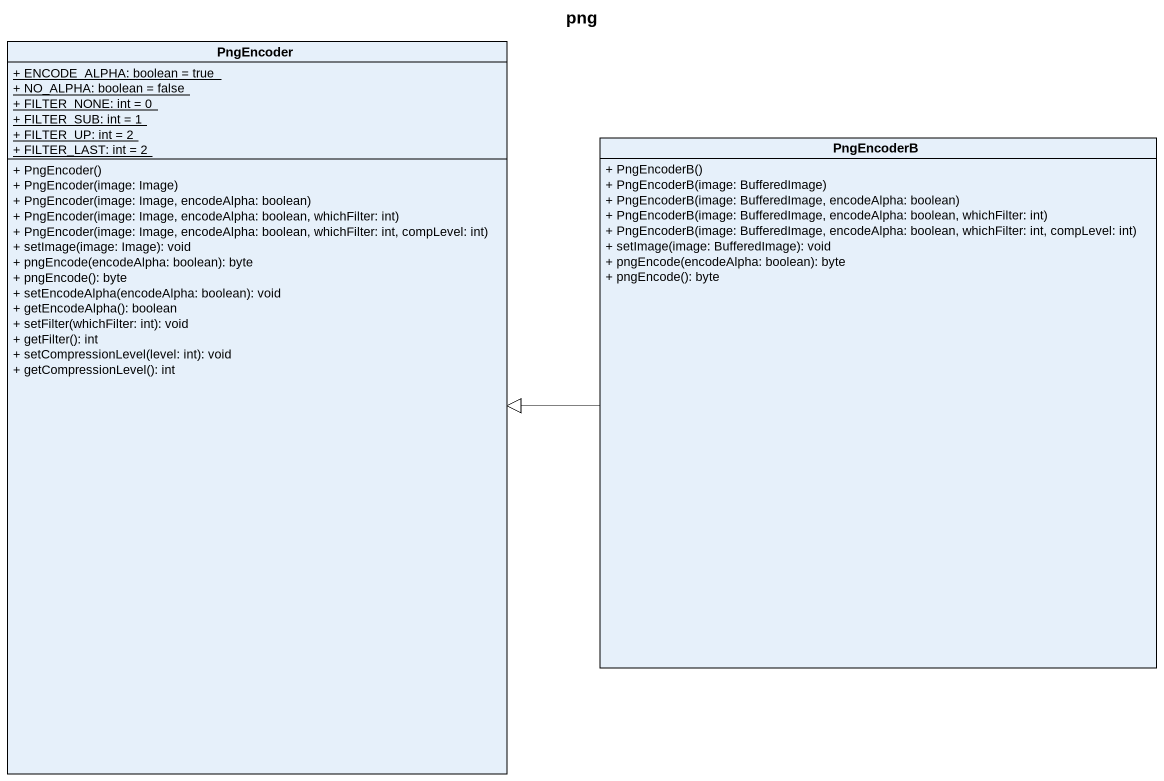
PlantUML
@startuml
title png
hide circle
hide empty members
skinparam classAttributeIconSize 0
class PngEncoder {
  {static} + ENCODE_ALPHA: boolean = true
  {static} + NO_ALPHA: boolean = false
  {static} + FILTER_NONE: int = 0
  {static} + FILTER_SUB: int = 1
  {static} + FILTER_UP: int = 2
  {static} + FILTER_LAST: int = 2
  + PngEncoder()
  + PngEncoder(image: Image)
  + PngEncoder(image: Image, encodeAlpha: boolean)
  + PngEncoder(image: Image, encodeAlpha: boolean, whichFilter: int)
  + PngEncoder(image: Image, encodeAlpha: boolean, whichFilter: int, compLevel: int)
  + setImage(image: Image): void
  + pngEncode(encodeAlpha: boolean): byte
  + pngEncode(): byte
  + setEncodeAlpha(encodeAlpha: boolean): void
  + getEncodeAlpha(): boolean
  + setFilter(whichFilter: int): void
  + getFilter(): int
  + setCompressionLevel(level: int): void
  + getCompressionLevel(): int
}
class PngEncoderB {
  + PngEncoderB()
  + PngEncoderB(image: BufferedImage)
  + PngEncoderB(image: BufferedImage, encodeAlpha: boolean)
  + PngEncoderB(image: BufferedImage, encodeAlpha: boolean, whichFilter: int)
  + PngEncoderB(image: BufferedImage, encodeAlpha: boolean, whichFilter: int, compLevel: int)
  + setImage(image: BufferedImage): void
  + pngEncode(encodeAlpha: boolean): byte
  + pngEncode(): byte
}
PngEncoderB -left-|> PngEncoder
@enduml
